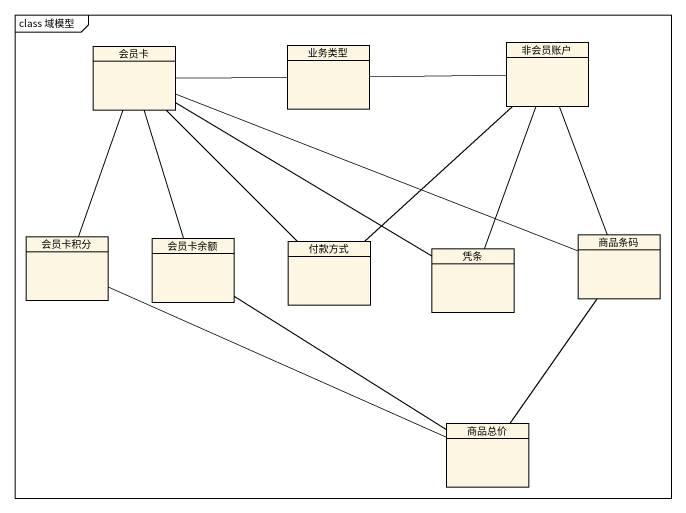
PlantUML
@startuml
mainframe class 域模型
hide circle
hide empty members
class 会员卡
class 业务类型
class 非会员账户
class 会员卡积分
class 会员卡余额
class 付款方式
class 凭条
class 商品条码
class 商品总价
会员卡 -right- 业务类型
会员卡 -- 会员卡积分
会员卡 -- 会员卡余额
会员卡 -- 付款方式
会员卡 -right- 商品条码
非会员账户 -left- 业务类型
非会员账户 -- 付款方式
非会员账户 -- 商品条码
会员卡积分 -right- 商品总价
会员卡余额 -- 商品总价
凭条 -left- 会员卡
凭条 -up- 非会员账户
商品条码 -- 商品总价
@enduml
